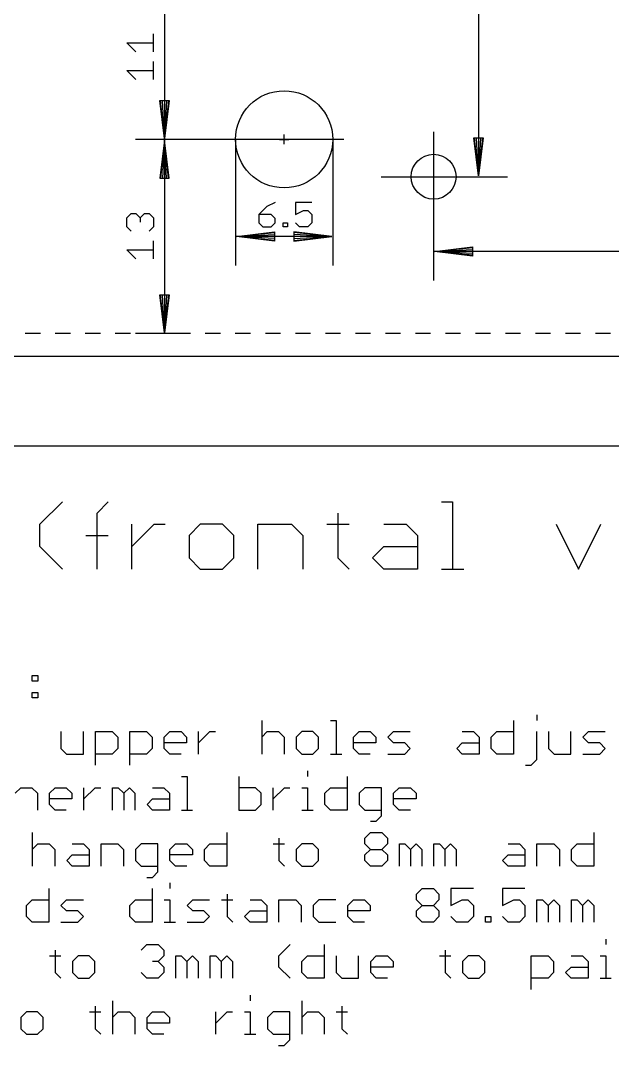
# Model space of a CAD drawing. Extents: x -7 to 590, y -48 to 445.
# Drawn here: x 56.9 to 96.5, y -47.6 to 20.9 of the extents above; entities that cross this region are included whole.
import ezdxf

# ---------------------------------------------------------------- set-up
doc = ezdxf.new("R2010")
doc.units = 0
for name, color, linetype in [('137', 1, 'CONTINUOUS'), ('20', 7, 'CONTINUOUS'), ('47', 2, 'CONTINUOUS')]:
    doc.layers.add(name, color=color, linetype=linetype)

msp = doc.modelspace()

# ---------------------------------------------------------------- linework, layer by layer
at = {"layer": '137'}
for p, q in [((87.5, 69.435), (87.5, 10.565)), ((84.5, 13.5), (84.5, 3.55)), ((87.5, 10.565), (87.1808, 13.1)), ((87.1808, 13.1), (87.8192, 13.1)), ((87.5, 10.565), (87.24, 13.1)), ((87.5, 10.565), (87.37, 13.1)), ((87.8192, 13.1), (87.5, 10.565)), ((87.63, 13.1), (87.5, 10.565)), ((87.76, 13.1), (87.5, 10.565)), ((81, 10.5), (89.45, 10.5)), ((84.565, 5.5), (87.1, 5.8192)), ((84.565, 5.5), (87.1, 5.76)), ((84.565, 5.5), (87.1, 5.63)), ((169.935, 5.5), (84.565, 5.5)), ((87.1, 5.1808), (84.565, 5.5)), ((87.1, 5.37), (84.565, 5.5)), ((87.1, 5.24), (84.565, 5.5)), ((87.1, 5.8192), (87.1, 5.1808))]:
    msp.add_line(p, q, dxfattribs=at)
msp.add_circle((84.5, 10.5), 1.5, dxfattribs=at)
at = {"layer": '20'}
for p, q in [((58.1929, 0), (57.1857, 0)), ((60.2, 0), (59.1929, 0)), ((62.2071, 0), (61.2, 0)), ((64.2143, 0), (63.2071, 0)), ((66.2214, 0), (65.2143, 0)), ((68.2286, 0), (67.2214, 0)), ((70.2357, 0), (69.2286, 0)), ((72.2429, 0), (71.2357, 0)), ((74.25, 0), (73.2429, 0)), ((76.2571, 0), (75.25, 0)), ((78.2643, 0), (77.2571, 0)), ((80.2714, 0), (79.2643, 0)), ((82.2786, 0), (81.2714, 0)), ((84.2857, 0), (83.2786, 0)), ((86.2929, 0), (85.2857, 0)), ((88.3, 0), (87.2929, 0)), ((90.3071, 0), (89.3, 0)), ((92.3143, 0), (91.3071, 0)), ((94.3214, 0), (93.3143, 0)), ((96.3286, 0), (95.3214, 0)), ((5, -1.5), (285, -1.5))]:
    msp.add_line(p, q, dxfattribs=at)
msp.add_circle((74.5, 13), 3.25, dxfattribs=at)
at = {"layer": '47'}
for p, q in [((66.5, 23.935), (66.5, 13.065)), ((65.7684, 18.8499), (65.7684, 20.0488)), ((64.5695, 18.8499), (63.9701, 19.4494)), ((63.9701, 19.4494), (65.7684, 19.4494)), ((65.7684, 17.0083), (65.7684, 18.2072)), ((64.5695, 17.0083), (63.9701, 17.6078)), ((63.9701, 17.6078), (65.7684, 17.6078)), ((66.5, 13.065), (66.1808, 15.6)), ((66.1808, 15.6), (66.8192, 15.6)), ((66.5, 13.065), (66.24, 15.6)), ((66.5, 13.065), (66.37, 15.6)), ((66.8192, 15.6), (66.5, 13.065)), ((66.63, 15.6), (66.5, 13.065)), ((66.76, 15.6), (66.5, 13.065)), ((74.5, 12.6808), (74.5, 13.3192)), ((78.5, 13), (64.55, 13)), ((68, 13), (64.55, 13)), ((66.5, 12.935), (66.1808, 10.4)), ((66.5, 12.935), (66.24, 10.4)), ((66.5, 12.935), (66.37, 10.4)), ((66.5, 12.935), (66.5, 0.065)), ((66.8192, 10.4), (66.5, 12.935)), ((66.63, 10.4), (66.5, 12.935)), ((66.76, 10.4), (66.5, 12.935)), ((71.25, 13), (71.25, 4.55)), ((74.1808, 13), (74.8192, 13)), ((77.75, 13), (77.75, 4.55)), ((66.1808, 10.4), (66.8192, 10.4)), ((73.3512, 8.5065), (72.8089, 7.9642)), ((73.8935, 8.7777), (73.3512, 8.5065)), ((76.3493, 8.7777), (75.2646, 8.7777)), ((75.2646, 8.7777), (75.2646, 7.9642)), ((75.2646, 7.9642), (75.8069, 8.2354)), ((75.8069, 8.2354), (76.0781, 8.2354)), ((76.0781, 8.2354), (76.3493, 7.9642)), ((63.9701, 7.7491), (64.2698, 8.0488)), ((63.9701, 7.1496), (63.9701, 7.7491)), ((64.2698, 8.0488), (64.5695, 8.0488)), ((64.5695, 8.0488), (64.8692, 7.7491)), ((64.8692, 7.7491), (65.169, 8.0488)), ((64.8692, 7.7491), (64.8692, 7.4493)), ((65.169, 8.0488), (65.4687, 8.0488)), ((65.4687, 8.0488), (65.7684, 7.7491)), ((65.7684, 7.7491), (65.7684, 7.1496)), ((72.8089, 7.9642), (72.8089, 7.4219)), ((73.6224, 7.9642), (72.8089, 7.9642)), ((73.8935, 7.693), (73.6224, 7.9642)), ((73.8935, 7.4219), (73.8935, 7.693)), ((76.3493, 7.9642), (76.3493, 7.4219)), ((64.2698, 6.8499), (63.9701, 7.1496)), ((65.7684, 7.1496), (65.4687, 6.8499)), ((72.8089, 7.4219), (73.08, 7.1507)), ((73.08, 7.1507), (73.6224, 7.1507)), ((73.6224, 7.1507), (73.8935, 7.4219)), ((74.446, 7.1507), (74.446, 7.4219)), ((74.446, 7.4219), (74.7172, 7.4219)), ((74.7172, 7.1507), (74.446, 7.1507)), ((74.7172, 7.4219), (74.7172, 7.1507)), ((75.5358, 7.1507), (75.2646, 7.4219)), ((76.0781, 7.1507), (75.5358, 7.1507)), ((76.3493, 7.4219), (76.0781, 7.1507)), ((65.7684, 5.0083), (65.7684, 6.2072)), ((71.315, 6.5), (73.85, 6.8192)), ((71.315, 6.5), (73.85, 6.76)), ((71.315, 6.5), (73.85, 6.63)), ((77.685, 6.5), (71.315, 6.5)), ((73.85, 6.1808), (71.315, 6.5)), ((73.85, 6.37), (71.315, 6.5)), ((73.85, 6.24), (71.315, 6.5)), ((73.85, 6.8192), (73.85, 6.1808)), ((77.685, 6.5), (75.15, 6.8192)), ((75.15, 6.8192), (75.15, 6.1808)), ((77.685, 6.5), (75.15, 6.76)), ((77.685, 6.5), (75.15, 6.63)), ((75.15, 6.1808), (77.685, 6.5)), ((75.15, 6.37), (77.685, 6.5)), ((75.15, 6.24), (77.685, 6.5)), ((64.5695, 5.0083), (63.9701, 5.6078)), ((63.9701, 5.6078), (65.7684, 5.6078)), ((66.5, 0.065), (66.1808, 2.6)), ((66.1808, 2.6), (66.8192, 2.6)), ((66.5, 0.065), (66.24, 2.6)), ((66.5, 0.065), (66.37, 2.6)), ((66.8192, 2.6), (66.5, 0.065)), ((66.63, 2.6), (66.5, 0.065)), ((66.76, 2.6), (66.5, 0.065)), ((67.5, 0), (64.55, 0)), ((0.065, -7.5), (289.935, -7.5)), ((58.1646, -12.7488), (59.6632, -11.2502)), ((61.9832, -11.9995), (62.7325, -11.2502)), ((85.0209, -11.2502), (85.7702, -11.2502)), ((85.7702, -11.2502), (85.7702, -15.746)), ((61.9832, -15.746), (61.9832, -11.9995)), ((78.097, -11.9995), (78.097, -14.9967)), ((58.1646, -14.2474), (58.1646, -12.7488)), ((64.3032, -15.746), (64.3032, -12.7488)), ((64.3032, -14.2474), (65.8018, -12.7488)), ((65.8018, -12.7488), (66.5511, -12.7488)), ((68.8891, -12.7488), (68.1398, -13.4981)), ((70.3877, -12.7488), (68.8891, -12.7488)), ((71.137, -13.4981), (70.3877, -12.7488)), ((72.7437, -15.746), (72.7437, -12.7488)), ((72.7437, -12.7488), (74.9916, -12.7488)), ((74.9916, -12.7488), (75.7409, -13.4981)), ((77.3476, -12.7488), (78.8463, -12.7488)), ((81.1662, -12.7488), (82.6649, -12.7488)), ((82.6649, -12.7488), (83.4142, -13.4981)), ((92.6941, -12.7488), (94.1927, -15.746)), ((94.1927, -15.746), (95.6913, -12.7488)), ((61.2339, -13.4981), (62.7325, -13.4981)), ((68.1398, -13.4981), (68.1398, -14.9967)), ((71.137, -14.9967), (71.137, -13.4981)), ((75.7409, -13.4981), (75.7409, -15.746)), ((83.4142, -13.4981), (83.4142, -15.746)), ((59.6632, -15.746), (58.1646, -14.2474)), ((80.4169, -14.9967), (81.1662, -14.2474)), ((81.1662, -14.2474), (83.4142, -14.2474)), ((68.1398, -14.9967), (68.8891, -15.746)), ((70.3877, -15.746), (71.137, -14.9967)), ((78.097, -14.9967), (78.8463, -15.746)), ((81.1662, -15.746), (80.4169, -14.9967)), ((68.8891, -15.746), (70.3877, -15.746)), ((83.4142, -15.746), (81.1662, -15.746)), ((85.0209, -15.746), (86.5195, -15.746)), ((57.6539, -22.8744), (58.0286, -22.8744)), ((57.6539, -23.249), (57.6539, -22.8744)), ((58.0286, -23.249), (57.6539, -23.249)), ((58.0286, -22.8744), (58.0286, -23.249)), ((57.6539, -23.9983), (58.0286, -23.9983)), ((57.6539, -24.373), (57.6539, -23.9983)), ((58.0286, -23.9983), (58.0286, -24.373)), ((58.0286, -24.373), (57.6539, -24.373)), ((73.0003, -25.8751), (73.0003, -28.123)), ((77.6043, -25.8751), (77.9789, -25.8751)), ((77.9789, -25.8751), (77.9789, -28.123)), ((89.8454, -25.8751), (89.8454, -28.123)), ((91.398, -25.5004), (91.398, -25.8751)), ((59.5722, -26.6244), (59.5722, -27.7483)), ((61.0708, -28.123), (61.0708, -26.6244)), ((61.8742, -28.8723), (61.8742, -26.6244)), ((61.8742, -26.6244), (62.9981, -26.6244)), ((62.9981, -26.6244), (63.3728, -26.999)), ((64.1761, -28.8723), (64.1761, -26.6244)), ((64.1761, -26.6244), (65.3001, -26.6244)), ((65.3001, -26.6244), (65.6748, -26.999)), ((66.4781, -26.999), (66.8528, -26.6244)), ((66.8528, -26.6244), (67.6021, -26.6244)), ((67.6021, -26.6244), (67.9767, -26.999)), ((68.7801, -28.123), (68.7801, -26.6244)), ((68.7801, -27.3737), (69.5294, -26.6244)), ((69.5294, -26.6244), (69.904, -26.6244)), ((73.0003, -26.999), (73.375, -26.6244)), ((73.375, -26.6244), (74.1243, -26.6244)), ((74.1243, -26.6244), (74.499, -26.999)), ((75.677, -26.6244), (75.3023, -26.999)), ((76.4263, -26.6244), (75.677, -26.6244)), ((76.8009, -26.999), (76.4263, -26.6244)), ((79.1389, -26.999), (79.5136, -26.6244)), ((79.5136, -26.6244), (80.2629, -26.6244)), ((80.2629, -26.6244), (80.6375, -26.999)), ((81.4409, -26.999), (81.8155, -26.6244)), ((81.8155, -26.6244), (82.9395, -26.6244)), ((86.4195, -26.6244), (87.1688, -26.6244)), ((87.1688, -26.6244), (87.5434, -26.999)), ((88.3468, -26.999), (88.7214, -26.6244)), ((88.7214, -26.6244), (89.8454, -26.6244)), ((91.398, -28.4977), (91.398, -26.6244)), ((92.1834, -26.6244), (92.1834, -27.7483)), ((93.682, -28.123), (93.682, -26.6244)), ((94.4854, -26.999), (94.86, -26.6244)), ((94.86, -26.6244), (95.984, -26.6244)), ((63.3728, -26.999), (63.3728, -27.7483)), ((65.6748, -26.999), (65.6748, -27.7483)), ((66.4781, -27.7483), (66.4781, -26.999)), ((67.9767, -27.3737), (66.4781, -27.3737)), ((67.9767, -26.999), (67.9767, -27.3737)), ((74.499, -26.999), (74.499, -28.123)), ((75.3023, -26.999), (75.3023, -27.7483)), ((76.8009, -27.7483), (76.8009, -26.999)), ((79.1389, -27.7483), (79.1389, -26.999)), ((80.6375, -27.3737), (79.1389, -27.3737)), ((80.6375, -26.999), (80.6375, -27.3737)), ((81.8155, -27.3737), (81.4409, -26.999)), ((82.5648, -27.3737), (81.8155, -27.3737)), ((82.9395, -27.7483), (82.5648, -27.3737)), ((86.0448, -27.7483), (86.4195, -27.3737)), ((86.4195, -27.3737), (87.5434, -27.3737)), ((87.5434, -26.999), (87.5434, -28.123)), ((88.3468, -27.7483), (88.3468, -26.999)), ((94.86, -27.3737), (94.4854, -26.999)), ((95.6093, -27.3737), (94.86, -27.3737)), ((95.984, -27.7483), (95.6093, -27.3737)), ((59.5722, -27.7483), (59.9469, -28.123)), ((63.3728, -27.7483), (62.9981, -28.123)), ((65.6748, -27.7483), (65.3001, -28.123)), ((66.8528, -28.123), (66.4781, -27.7483)), ((75.3023, -27.7483), (75.677, -28.123)), ((76.4263, -28.123), (76.8009, -27.7483)), ((79.5136, -28.123), (79.1389, -27.7483)), ((82.5648, -28.123), (82.9395, -27.7483)), ((86.4195, -28.123), (86.0448, -27.7483)), ((88.7214, -28.123), (88.3468, -27.7483)), ((92.1834, -27.7483), (92.558, -28.123)), ((95.6093, -28.123), (95.984, -27.7483)), ((59.9469, -28.123), (61.0708, -28.123)), ((62.9981, -28.123), (61.8742, -28.123)), ((65.3001, -28.123), (64.1761, -28.123)), ((67.6021, -28.123), (66.8528, -28.123)), ((75.677, -28.123), (76.4263, -28.123)), ((77.6043, -28.123), (78.3536, -28.123)), ((80.2629, -28.123), (79.5136, -28.123)), ((81.4409, -28.123), (82.5648, -28.123)), ((87.5434, -28.123), (86.4195, -28.123)), ((89.8454, -28.123), (88.7214, -28.123)), ((91.0234, -28.8723), (91.398, -28.4977)), ((92.558, -28.123), (93.682, -28.123)), ((94.4854, -28.123), (95.6093, -28.123)), ((76.0606, -29.2504), (76.0606, -29.6251)), ((90.6487, -28.8723), (91.0234, -28.8723)), ((67.6291, -29.6251), (68.0037, -29.6251)), ((68.0037, -29.6251), (68.0037, -31.873)), ((71.4657, -29.6251), (71.4657, -31.873)), ((78.7192, -29.6251), (78.7192, -31.873)), ((56.5029, -30.749), (56.8776, -30.3744)), ((56.8776, -30.3744), (57.6269, -30.3744)), ((57.6269, -30.3744), (58.0015, -30.749)), ((58.0015, -30.749), (58.0015, -31.873)), ((58.8049, -30.749), (59.1795, -30.3744)), ((58.8049, -31.4983), (58.8049, -30.749)), ((59.1795, -30.3744), (59.9288, -30.3744)), ((59.9288, -30.3744), (60.3035, -30.749)), ((60.3035, -30.749), (60.3035, -31.1237)), ((61.1069, -31.873), (61.1069, -30.3744)), ((61.1069, -31.1237), (61.8562, -30.3744)), ((61.8562, -30.3744), (62.2308, -30.3744)), ((63.0252, -31.873), (63.0252, -30.3744)), ((63.0252, -30.3744), (63.3998, -30.3744)), ((63.3998, -30.3744), (63.7745, -30.749)), ((63.7745, -30.749), (64.1491, -30.3744)), ((63.7745, -30.749), (63.7745, -31.873)), ((64.1491, -30.3744), (64.5238, -30.749)), ((64.5238, -30.749), (64.5238, -31.873)), ((65.7018, -30.3744), (66.4511, -30.3744)), ((66.4511, -30.3744), (66.8257, -30.749)), ((66.8257, -30.749), (66.8257, -31.873)), ((72.5897, -30.3744), (71.4657, -30.3744)), ((72.9643, -30.749), (72.5897, -30.3744)), ((72.9643, -31.4983), (72.9643, -30.749)), ((73.7677, -31.873), (73.7677, -30.3744)), ((73.7677, -31.1237), (74.517, -30.3744)), ((74.517, -30.3744), (74.8916, -30.3744)), ((75.686, -30.3744), (76.0606, -30.3744)), ((76.0606, -30.3744), (76.0606, -31.873)), ((77.2206, -30.749), (77.5953, -30.3744)), ((77.2206, -31.4983), (77.2206, -30.749)), ((77.5953, -30.3744), (78.7192, -30.3744)), ((79.8972, -30.3744), (79.5226, -30.749)), ((79.5226, -30.749), (79.5226, -31.4983)), ((81.0212, -30.3744), (79.8972, -30.3744)), ((81.0212, -32.2477), (81.0212, -30.3744)), ((81.8245, -30.749), (82.1992, -30.3744)), ((81.8245, -31.4983), (81.8245, -30.749)), ((82.1992, -30.3744), (82.9485, -30.3744)), ((82.9485, -30.3744), (83.3231, -30.749)), ((83.3231, -30.749), (83.3231, -31.1237)), ((60.3035, -31.1237), (58.8049, -31.1237)), ((59.1795, -31.873), (58.8049, -31.4983)), ((65.3271, -31.4983), (65.7018, -31.1237)), ((65.7018, -31.873), (65.3271, -31.4983)), ((65.7018, -31.1237), (66.8257, -31.1237)), ((72.5897, -31.873), (72.9643, -31.4983)), ((77.5953, -31.873), (77.2206, -31.4983)), ((79.5226, -31.4983), (79.8972, -31.873)), ((83.3231, -31.1237), (81.8245, -31.1237)), ((82.1992, -31.873), (81.8245, -31.4983)), ((59.9288, -31.873), (59.1795, -31.873)), ((66.8257, -31.873), (65.7018, -31.873)), ((67.6291, -31.873), (68.3784, -31.873)), ((71.4657, -31.873), (72.5897, -31.873)), ((75.686, -31.873), (76.4353, -31.873)), ((78.7192, -31.873), (77.5953, -31.873)), ((79.8972, -31.873), (81.0212, -31.873)), ((82.9485, -31.873), (82.1992, -31.873)), ((80.2719, -32.6223), (80.6465, -32.6223)), ((80.6465, -32.6223), (81.0212, -32.2477)), ((57.6539, -33.3751), (57.6539, -35.623)), ((70.6623, -33.3751), (70.6623, -35.623)), ((79.9062, -33.7497), (80.2809, -33.3751)), ((80.2809, -33.3751), (81.0302, -33.3751)), ((81.0302, -33.3751), (81.4049, -33.7497)), ((95.2166, -33.3751), (95.2166, -35.623)), ((57.6539, -34.499), (58.0286, -34.1244)), ((58.0286, -34.1244), (58.7779, -34.1244)), ((58.7779, -34.1244), (59.1525, -34.499)), ((60.3305, -34.1244), (61.0798, -34.1244)), ((61.0798, -34.1244), (61.4545, -34.499)), ((62.2578, -35.623), (62.2578, -34.1244)), ((62.2578, -34.1244), (63.3818, -34.1244)), ((63.3818, -34.1244), (63.7564, -34.499)), ((64.9345, -34.1244), (64.5598, -34.499)), ((66.0584, -34.1244), (64.9345, -34.1244)), ((66.0584, -35.9977), (66.0584, -34.1244)), ((66.8618, -34.499), (67.2364, -34.1244)), ((67.2364, -34.1244), (67.9857, -34.1244)), ((67.9857, -34.1244), (68.3604, -34.499)), ((69.1637, -34.499), (69.5384, -34.1244)), ((69.5384, -34.1244), (70.6623, -34.1244)), ((73.7677, -34.1244), (74.517, -34.1244)), ((74.1423, -33.7497), (74.1423, -35.2483)), ((75.677, -34.1244), (75.3023, -34.499)), ((76.4263, -34.1244), (75.677, -34.1244)), ((76.8009, -34.499), (76.4263, -34.1244)), ((79.9062, -34.1244), (79.9062, -33.7497)), ((80.2809, -34.499), (79.9062, -34.1244)), ((81.4049, -34.1244), (81.0302, -34.499)), ((81.4049, -33.7497), (81.4049, -34.1244)), ((82.2082, -35.623), (82.2082, -34.1244)), ((82.2082, -34.1244), (82.5829, -34.1244)), ((82.5829, -34.1244), (82.9575, -34.499)), ((82.9575, -34.499), (83.3322, -34.1244)), ((83.3322, -34.1244), (83.7068, -34.499)), ((84.5102, -35.623), (84.5102, -34.1244)), ((84.5102, -34.1244), (84.8848, -34.1244)), ((84.8848, -34.1244), (85.2595, -34.499)), ((85.2595, -34.499), (85.6341, -34.1244)), ((85.6341, -34.1244), (86.0088, -34.499)), ((89.4888, -34.1244), (90.2381, -34.1244)), ((90.2381, -34.1244), (90.6127, -34.499)), ((91.4161, -35.623), (91.4161, -34.1244)), ((91.4161, -34.1244), (92.54, -34.1244)), ((92.54, -34.1244), (92.9147, -34.499)), ((93.718, -34.499), (94.0927, -34.1244)), ((94.0927, -34.1244), (95.2166, -34.1244)), ((59.1525, -34.499), (59.1525, -35.623)), ((59.9559, -35.2483), (60.3305, -34.8737)), ((60.3305, -34.8737), (61.4545, -34.8737)), ((61.4545, -34.499), (61.4545, -35.623)), ((63.7564, -34.499), (63.7564, -35.623)), ((64.5598, -34.499), (64.5598, -35.2483)), ((66.8618, -35.2483), (66.8618, -34.499)), ((68.3604, -34.8737), (66.8618, -34.8737)), ((68.3604, -34.499), (68.3604, -34.8737)), ((69.1637, -35.2483), (69.1637, -34.499)), ((75.3023, -34.499), (75.3023, -35.2483)), ((76.8009, -35.2483), (76.8009, -34.499)), ((79.9062, -34.8737), (80.2809, -34.499)), ((79.9062, -35.2483), (79.9062, -34.8737)), ((80.2809, -34.499), (81.0302, -34.499)), ((81.0302, -34.499), (81.4049, -34.8737)), ((81.4049, -34.8737), (81.4049, -35.2483)), ((82.9575, -34.499), (82.9575, -35.623)), ((83.7068, -34.499), (83.7068, -35.623)), ((85.2595, -34.499), (85.2595, -35.623)), ((86.0088, -34.499), (86.0088, -35.623)), ((89.1141, -35.2483), (89.4888, -34.8737)), ((89.4888, -34.8737), (90.6127, -34.8737)), ((90.6127, -34.499), (90.6127, -35.623)), ((92.9147, -34.499), (92.9147, -35.623)), ((93.718, -35.2483), (93.718, -34.499)), ((60.3305, -35.623), (59.9559, -35.2483)), ((61.4545, -35.623), (60.3305, -35.623)), ((64.5598, -35.2483), (64.9345, -35.623)), ((64.9345, -35.623), (66.0584, -35.623)), ((67.2364, -35.623), (66.8618, -35.2483)), ((67.9857, -35.623), (67.2364, -35.623)), ((69.5384, -35.623), (69.1637, -35.2483)), ((70.6623, -35.623), (69.5384, -35.623)), ((74.1423, -35.2483), (74.517, -35.623)), ((75.3023, -35.2483), (75.677, -35.623)), ((75.677, -35.623), (76.4263, -35.623)), ((76.4263, -35.623), (76.8009, -35.2483)), ((80.2809, -35.623), (79.9062, -35.2483)), ((81.0302, -35.623), (80.2809, -35.623)), ((81.4049, -35.2483), (81.0302, -35.623)), ((89.4888, -35.623), (89.1141, -35.2483)), ((90.6127, -35.623), (89.4888, -35.623)), ((94.0927, -35.623), (93.718, -35.2483)), ((95.2166, -35.623), (94.0927, -35.623)), ((65.6838, -36.3723), (66.0584, -35.9977)), ((65.3091, -36.3723), (65.6838, -36.3723)), ((66.8528, -36.7504), (66.8528, -37.1251)), ((58.7689, -37.1251), (58.7689, -39.373)), ((65.6748, -37.1251), (65.6748, -39.373)), ((70.6894, -37.4997), (70.6894, -38.9983)), ((83.3592, -37.4997), (83.7338, -37.1251)), ((83.3592, -37.8744), (83.3592, -37.4997)), ((83.7338, -37.1251), (84.4831, -37.1251)), ((84.4831, -37.1251), (84.8578, -37.4997)), ((84.8578, -37.4997), (84.8578, -37.8744)), ((87.1598, -37.1251), (85.6612, -37.1251)), ((85.6612, -37.1251), (85.6612, -38.249)), ((90.6127, -37.1251), (89.1141, -37.1251)), ((89.1141, -37.1251), (89.1141, -38.249)), ((57.2702, -38.249), (57.6449, -37.8744)), ((57.2702, -38.9983), (57.2702, -38.249)), ((57.6449, -37.8744), (58.7689, -37.8744)), ((59.5722, -38.249), (59.9469, -37.8744)), ((59.9469, -38.6237), (59.5722, -38.249)), ((59.9469, -37.8744), (61.0708, -37.8744)), ((64.1761, -38.249), (64.5508, -37.8744)), ((64.1761, -38.9983), (64.1761, -38.249)), ((64.5508, -37.8744), (65.6748, -37.8744)), ((66.4781, -37.8744), (66.8528, -37.8744)), ((66.8528, -37.8744), (66.8528, -39.373)), ((68.0127, -38.249), (68.3874, -37.8744)), ((68.3874, -38.6237), (68.0127, -38.249)), ((68.3874, -37.8744), (69.5114, -37.8744)), ((70.3147, -37.8744), (71.064, -37.8744)), ((72.224, -37.8744), (72.9733, -37.8744)), ((72.9733, -37.8744), (73.348, -38.249)), ((73.348, -38.249), (73.348, -39.373)), ((74.1513, -39.373), (74.1513, -37.8744)), ((74.1513, -37.8744), (75.2753, -37.8744)), ((75.2753, -37.8744), (75.6499, -38.249)), ((75.6499, -38.249), (75.6499, -39.373)), ((76.8279, -37.8744), (76.4533, -38.249)), ((76.4533, -38.249), (76.4533, -38.9983)), ((77.9519, -37.8744), (76.8279, -37.8744)), ((78.7553, -38.249), (79.1299, -37.8744)), ((78.7553, -38.9983), (78.7553, -38.249)), ((79.1299, -37.8744), (79.8792, -37.8744)), ((79.8792, -37.8744), (80.2539, -38.249)), ((80.2539, -38.249), (80.2539, -38.6237)), ((83.7338, -38.249), (83.3592, -37.8744)), ((83.3592, -38.6237), (83.7338, -38.249)), ((83.7338, -38.249), (84.4831, -38.249)), ((84.8578, -37.8744), (84.4831, -38.249)), ((84.4831, -38.249), (84.8578, -38.6237)), ((85.6612, -38.249), (86.4105, -37.8744)), ((86.4105, -37.8744), (86.7851, -37.8744)), ((86.7851, -37.8744), (87.1598, -38.249)), ((87.1598, -38.249), (87.1598, -38.9983)), ((89.1141, -38.249), (89.8634, -37.8744)), ((89.8634, -37.8744), (90.2381, -37.8744)), ((90.2381, -37.8744), (90.6127, -38.249)), ((90.6127, -38.249), (90.6127, -38.9983)), ((91.4161, -39.373), (91.4161, -37.8744)), ((91.4161, -37.8744), (91.7907, -37.8744)), ((91.7907, -37.8744), (92.1654, -38.249)), ((92.1654, -38.249), (92.54, -37.8744)), ((92.1654, -38.249), (92.1654, -39.373)), ((92.54, -37.8744), (92.9147, -38.249)), ((92.9147, -38.249), (92.9147, -39.373)), ((93.718, -39.373), (93.718, -37.8744)), ((93.718, -37.8744), (94.0927, -37.8744)), ((94.0927, -37.8744), (94.4673, -38.249)), ((94.4673, -38.249), (94.842, -37.8744)), ((94.4673, -38.249), (94.4673, -39.373)), ((94.842, -37.8744), (95.2166, -38.249)), ((95.2166, -38.249), (95.2166, -39.373)), ((57.6449, -39.373), (57.2702, -38.9983)), ((60.6962, -38.6237), (59.9469, -38.6237)), ((61.0708, -38.9983), (60.6962, -38.6237)), ((60.6962, -39.373), (61.0708, -38.9983)), ((64.5508, -39.373), (64.1761, -38.9983)), ((69.1367, -38.6237), (68.3874, -38.6237)), ((69.5114, -38.9983), (69.1367, -38.6237)), ((69.1367, -39.373), (69.5114, -38.9983)), ((70.6894, -38.9983), (71.064, -39.373)), ((71.8494, -38.9983), (72.224, -38.6237)), ((72.224, -39.373), (71.8494, -38.9983)), ((72.224, -38.6237), (73.348, -38.6237)), ((76.4533, -38.9983), (76.8279, -39.373)), ((80.2539, -38.6237), (78.7553, -38.6237)), ((79.1299, -39.373), (78.7553, -38.9983)), ((83.3592, -38.9983), (83.3592, -38.6237)), ((83.7338, -39.373), (83.3592, -38.9983)), ((84.8578, -38.9983), (84.4831, -39.373)), ((84.8578, -38.6237), (84.8578, -38.9983)), ((86.0358, -39.373), (85.6612, -38.9983)), ((87.1598, -38.9983), (86.7851, -39.373)), ((87.9631, -39.373), (87.9631, -38.9983)), ((87.9631, -38.9983), (88.3378, -38.9983)), ((88.3378, -38.9983), (88.3378, -39.373)), ((89.4888, -39.373), (89.1141, -38.9983)), ((90.6127, -38.9983), (90.2381, -39.373)), ((58.7689, -39.373), (57.6449, -39.373)), ((59.5722, -39.373), (60.6962, -39.373)), ((65.6748, -39.373), (64.5508, -39.373)), ((66.4781, -39.373), (67.2274, -39.373)), ((68.0127, -39.373), (69.1367, -39.373)), ((73.348, -39.373), (72.224, -39.373)), ((76.8279, -39.373), (77.9519, -39.373)), ((79.8792, -39.373), (79.1299, -39.373)), ((84.4831, -39.373), (83.7338, -39.373)), ((86.7851, -39.373), (86.0358, -39.373)), ((88.3378, -39.373), (87.9631, -39.373)), ((90.2381, -39.373), (89.4888, -39.373)), ((64.9435, -41.2497), (65.3181, -40.8751)), ((65.3181, -40.8751), (66.0674, -40.8751)), ((66.0674, -40.8751), (66.4421, -41.2497)), ((74.1513, -41.6244), (74.9006, -40.8751)), ((77.1846, -40.8751), (77.1846, -43.123)), ((96.011, -40.5004), (96.011, -40.8751)), ((58.8049, -41.6244), (59.5542, -41.6244)), ((59.1795, -41.2497), (59.1795, -42.7483)), ((60.7142, -41.6244), (60.3395, -41.999)), ((61.4635, -41.6244), (60.7142, -41.6244)), ((61.8381, -41.999), (61.4635, -41.6244)), ((66.4421, -41.6244), (66.0674, -41.999)), ((66.4421, -41.2497), (66.4421, -41.6244)), ((67.2454, -43.123), (67.2454, -41.6244)), ((67.2454, -41.6244), (67.6201, -41.6244)), ((67.6201, -41.6244), (67.9947, -41.999)), ((67.9947, -41.999), (68.3694, -41.6244)), ((68.3694, -41.6244), (68.744, -41.999)), ((69.5474, -43.123), (69.5474, -41.6244)), ((69.5474, -41.6244), (69.922, -41.6244)), ((69.922, -41.6244), (70.2967, -41.999)), ((70.2967, -41.999), (70.6714, -41.6244)), ((70.6714, -41.6244), (71.046, -41.999)), ((74.1513, -42.3737), (74.1513, -41.6244)), ((75.686, -41.999), (76.0606, -41.6244)), ((76.0606, -41.6244), (77.1846, -41.6244)), ((77.9879, -41.6244), (77.9879, -42.7483)), ((79.4865, -43.123), (79.4865, -41.6244)), ((80.2899, -41.999), (80.6646, -41.6244)), ((80.6646, -41.6244), (81.4139, -41.6244)), ((81.4139, -41.6244), (81.7885, -41.999)), ((84.8938, -41.6244), (85.6431, -41.6244)), ((85.2685, -41.2497), (85.2685, -42.7483)), ((86.8031, -41.6244), (86.4285, -41.999)), ((87.5524, -41.6244), (86.8031, -41.6244)), ((87.9271, -41.999), (87.5524, -41.6244)), ((91.0324, -43.8723), (91.0324, -41.6244)), ((91.0324, -41.6244), (92.1564, -41.6244)), ((92.1564, -41.6244), (92.531, -41.999)), ((93.709, -41.6244), (94.4583, -41.6244)), ((94.4583, -41.6244), (94.833, -41.999)), ((95.6363, -41.6244), (96.011, -41.6244)), ((96.011, -41.6244), (96.011, -43.123)), ((60.3395, -41.999), (60.3395, -42.7483)), ((61.8381, -42.7483), (61.8381, -41.999)), ((66.0674, -41.999), (65.6928, -41.999)), ((66.0674, -41.999), (66.4421, -42.3737)), ((66.4421, -42.3737), (66.4421, -42.7483)), ((67.9947, -41.999), (67.9947, -43.123)), ((68.744, -41.999), (68.744, -43.123)), ((70.2967, -41.999), (70.2967, -43.123)), ((71.046, -41.999), (71.046, -43.123)), ((74.9006, -43.123), (74.1513, -42.3737)), ((75.686, -42.7483), (75.686, -41.999)), ((80.2899, -42.7483), (80.2899, -41.999)), ((81.7885, -42.3737), (80.2899, -42.3737)), ((81.7885, -41.999), (81.7885, -42.3737)), ((86.4285, -41.999), (86.4285, -42.7483)), ((87.9271, -42.7483), (87.9271, -41.999)), ((92.531, -41.999), (92.531, -42.7483)), ((93.3344, -42.7483), (93.709, -42.3737)), ((93.709, -42.3737), (94.833, -42.3737)), ((94.833, -41.999), (94.833, -43.123)), ((59.1795, -42.7483), (59.5542, -43.123)), ((60.3395, -42.7483), (60.7142, -43.123)), ((60.7142, -43.123), (61.4635, -43.123)), ((61.4635, -43.123), (61.8381, -42.7483)), ((65.3181, -43.123), (64.9435, -42.7483)), ((66.0674, -43.123), (65.3181, -43.123)), ((66.4421, -42.7483), (66.0674, -43.123)), ((76.0606, -43.123), (75.686, -42.7483)), ((77.1846, -43.123), (76.0606, -43.123)), ((77.9879, -42.7483), (78.3626, -43.123)), ((78.3626, -43.123), (79.4865, -43.123)), ((80.6646, -43.123), (80.2899, -42.7483)), ((81.4139, -43.123), (80.6646, -43.123)), ((85.2685, -42.7483), (85.6431, -43.123)), ((86.4285, -42.7483), (86.8031, -43.123)), ((86.8031, -43.123), (87.5524, -43.123)), ((87.5524, -43.123), (87.9271, -42.7483)), ((92.1564, -43.123), (91.0324, -43.123)), ((92.531, -42.7483), (92.1564, -43.123)), ((93.709, -43.123), (93.3344, -42.7483)), ((94.833, -43.123), (93.709, -43.123)), ((95.6363, -43.123), (96.3856, -43.123)), ((72.224, -44.2504), (72.224, -44.6251)), ((61.8652, -44.9997), (61.8652, -46.4983)), ((63.0252, -44.6251), (63.0252, -46.873)), ((75.686, -44.6251), (75.686, -46.873)), ((78.3626, -44.9997), (78.3626, -46.4983)), ((57.2612, -45.3744), (56.8866, -45.749)), ((56.8866, -45.749), (56.8866, -46.4983)), ((58.0105, -45.3744), (57.2612, -45.3744)), ((58.3852, -45.749), (58.0105, -45.3744)), ((58.3852, -46.4983), (58.3852, -45.749)), ((61.4905, -45.3744), (62.2398, -45.3744)), ((63.0252, -45.749), (63.3998, -45.3744)), ((63.3998, -45.3744), (64.1491, -45.3744)), ((64.1491, -45.3744), (64.5238, -45.749)), ((64.5238, -45.749), (64.5238, -46.873)), ((65.3271, -45.749), (65.7018, -45.3744)), ((65.3271, -46.4983), (65.3271, -45.749)), ((65.7018, -45.3744), (66.4511, -45.3744)), ((66.4511, -45.3744), (66.8257, -45.749)), ((66.8257, -45.749), (66.8257, -46.1237)), ((69.9311, -46.873), (69.9311, -45.3744)), ((69.9311, -46.1237), (70.6804, -45.3744)), ((70.6804, -45.3744), (71.055, -45.3744)), ((71.8494, -45.3744), (72.224, -45.3744)), ((72.224, -45.3744), (72.224, -46.873)), ((73.7587, -45.3744), (73.384, -45.749)), ((73.384, -45.749), (73.384, -46.4983)), ((74.8826, -45.3744), (73.7587, -45.3744)), ((74.8826, -47.2477), (74.8826, -45.3744)), ((75.686, -45.749), (76.0606, -45.3744)), ((76.0606, -45.3744), (76.8099, -45.3744)), ((76.8099, -45.3744), (77.1846, -45.749)), ((77.1846, -45.749), (77.1846, -46.873)), ((77.9879, -45.3744), (78.7372, -45.3744)), ((56.8866, -46.4983), (57.2612, -46.873)), ((58.0105, -46.873), (58.3852, -46.4983)), ((61.8652, -46.4983), (62.2398, -46.873)), ((66.8257, -46.1237), (65.3271, -46.1237)), ((65.7018, -46.873), (65.3271, -46.4983)), ((73.384, -46.4983), (73.7587, -46.873)), ((78.3626, -46.4983), (78.7372, -46.873)), ((57.2612, -46.873), (58.0105, -46.873)), ((66.4511, -46.873), (65.7018, -46.873)), ((71.8494, -46.873), (72.5987, -46.873)), ((73.7587, -46.873), (74.8826, -46.873)), ((74.508, -47.6223), (74.8826, -47.2477)), ((74.1333, -47.6223), (74.508, -47.6223))]:
    msp.add_line(p, q, dxfattribs=at)

doc.saveas('drawing.dxf')
